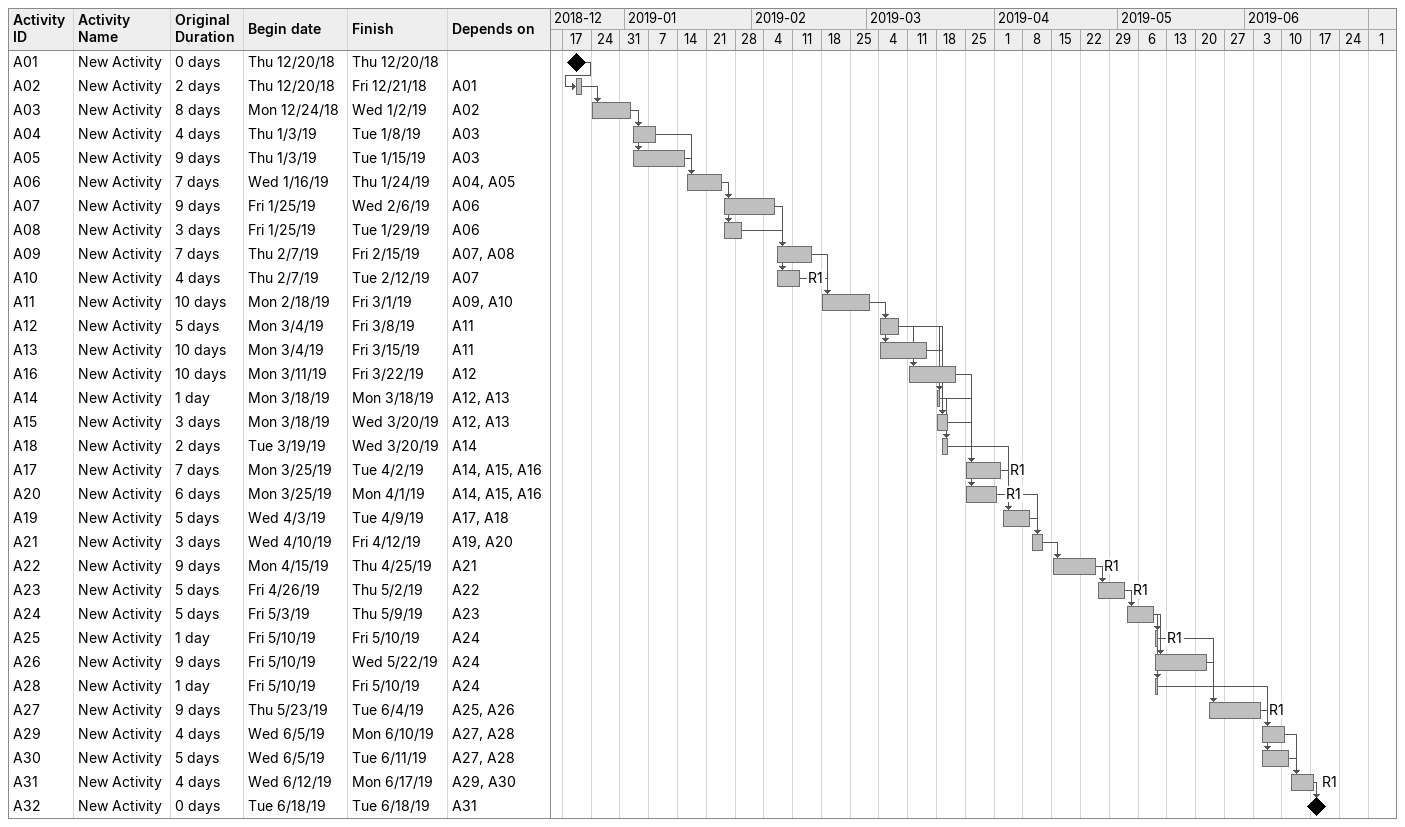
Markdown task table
| ID | Task | Original duration | Start | Finish | Predecessors | Resources |
|---|---|---|---|---|---|---|
| A01 | New Activity | 0d | 2018-12-20 | 2018-12-20 |  |  |
| A02 | New Activity | 2d | 2018-12-20 | 2018-12-21 | A01 |  |
| A03 | New Activity | 8d | 2018-12-24 | 2019-01-02 | A02 |  |
| A04 | New Activity | 4d | 2019-01-03 | 2019-01-08 | A03 |  |
| A05 | New Activity | 9d | 2019-01-03 | 2019-01-15 | A03 |  |
| A06 | New Activity | 7d | 2019-01-16 | 2019-01-24 | A04, A05 |  |
| A07 | New Activity | 9d | 2019-01-25 | 2019-02-06 | A06 |  |
| A08 | New Activity | 3d | 2019-01-25 | 2019-01-29 | A06 |  |
| A09 | New Activity | 7d | 2019-02-07 | 2019-02-15 | A07, A08 |  |
| A10 | New Activity | 4d | 2019-02-07 | 2019-02-12 | A07 | R1 |
| A11 | New Activity | 10d | 2019-02-18 | 2019-03-01 | A09, A10 |  |
| A12 | New Activity | 5d | 2019-03-04 | 2019-03-08 | A11 |  |
| A13 | New Activity | 10d | 2019-03-04 | 2019-03-15 | A11 |  |
| A16 | New Activity | 10d | 2019-03-11 | 2019-03-22 | A12 |  |
| A14 | New Activity | 1d | 2019-03-18 | 2019-03-18 | A12, A13 |  |
| A15 | New Activity | 3d | 2019-03-18 | 2019-03-20 | A12, A13 |  |
| A18 | New Activity | 2d | 2019-03-19 | 2019-03-20 | A14 |  |
| A17 | New Activity | 7d | 2019-03-25 | 2019-04-02 | A14, A15, A16 | R1 |
| A20 | New Activity | 6d | 2019-03-25 | 2019-04-01 | A14, A15, A16 | R1 |
| A19 | New Activity | 5d | 2019-04-03 | 2019-04-09 | A17, A18 |  |
| A21 | New Activity | 3d | 2019-04-10 | 2019-04-12 | A19, A20 |  |
| A22 | New Activity | 9d | 2019-04-15 | 2019-04-25 | A21 | R1 |
| A23 | New Activity | 5d | 2019-04-26 | 2019-05-02 | A22 | R1 |
| A24 | New Activity | 5d | 2019-05-03 | 2019-05-09 | A23 |  |
| A25 | New Activity | 1d | 2019-05-10 | 2019-05-10 | A24 | R1 |
| A26 | New Activity | 9d | 2019-05-10 | 2019-05-22 | A24 |  |
| A28 | New Activity | 1d | 2019-05-10 | 2019-05-10 | A24 |  |
| A27 | New Activity | 9d | 2019-05-23 | 2019-06-04 | A25, A26 | R1 |
| A29 | New Activity | 4d | 2019-06-05 | 2019-06-10 | A27, A28 |  |
| A30 | New Activity | 5d | 2019-06-05 | 2019-06-11 | A27, A28 |  |
| A31 | New Activity | 4d | 2019-06-12 | 2019-06-17 | A29, A30 | R1 |
| A32 | New Activity | 0d | 2019-06-18 | 2019-06-18 | A31 |  |
